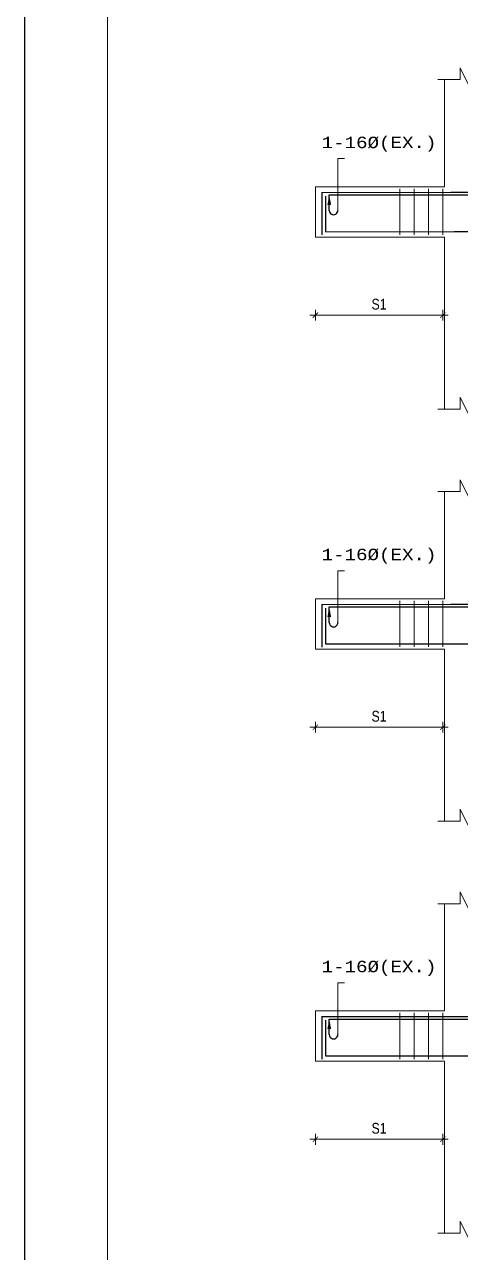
# Model space of a CAD drawing. Header units: inches. Extents: x -2812 to 9774, y -15726 to -746.
# Drawn here: x -2812 to -2568, y -14549 to -13864 of the extents above; entities that cross this region are included whole.
import ezdxf

# ---------------------------------------------------------------- set-up
doc = ezdxf.new("R2010")
doc.units = ezdxf.units.IN
doc.header["$LTSCALE"] = 17
doc.header["$MEASUREMENT"] = 0
doc.linetypes.add('ACAD_ISO02W100', pattern=[15, 12, -3])
doc.linetypes.add('ACAD_ISO03W100', pattern=[30, 12, -18])
for name, color, linetype, lineweight in [('09 CONTINUITY', 7, 'Continuous', 9), ('15 EXT BAR DIMENSION', 130, 'Continuous', 15), ('15 TEXT', 7, 'Continuous', 15), ('20 BEAM ELEVATION', 140, 'ACAD_ISO03W100', 20), ('20 BEAM SECTION ARROW', 7, 'ACAD_ISO02W100', 20), ('20 STIRRUPS', 137, 'Continuous', 20), ('25 BOT BAR', 12, 'Continuous', 25), ('30 EXTRABAR', 6, 'Continuous', 30), ('30 RENFORCEMENT', 12, 'Continuous', 30), ('ELE1', 3, 'Continuous', 9), ('MARK', 1, 'Continuous', 25)]:
    doc.layers.add(name, color=color, linetype=linetype, lineweight=lineweight)
doc.layers.add('Dim', color=1, linetype='Continuous')
doc.styles.add('CUNEW', font='cour.ttf')
doc.styles.add('ordinary', font='ARIALN.TTF')
doc.dimstyles.new('SUREN 4', dxfattribs={"dimtxt": 4, "dimasz": 3, "dimexe": 3, "dimexo": 0, "dimgap": 3, "dimtad": 1, "dimdec": 0, "dimzin": 3, "dimdsep": 46, "dimlunit": 4, "dimtxsty": 'ordinary', "dimblk": 'ARCHTICK', "dimcen": 8, "dimdle": 3, "dimclrd": 1, "dimclre": 5, "dimclrt": 256, "dimadec": 3, "dimazin": 0, "dimtfac": 1, "dimtdec": 0, "dimtmove": 1, "dimatfit": 3, "dimfxl": 3, "dimfxlon": 1, "dimfrac": 1, "dimtolj": 1, "dimtzin": 0, "dimlwd": 5, "dimlwe": 5, "dimarcsym": 0})

# ---------------------------------------------------------------- blocks, each defined once
blk = doc.blocks.new('_ArchTick')
at = {"color": 0, "linetype": 'ByBlock', "const_width": 0.15}
blk.add_lwpolyline([(-0.5, -0.5), (0.5, 0.5)], dxfattribs=at)
blk = doc.blocks.new('*D1288')
at = {"layer": 'Defpoints', "color": 0, "transparency": 16777216}
for p in [(17412.22, -9446.95), (17483.33, -9446.95), (17483.33, -9490.56)]:
    blk.add_point(p, dxfattribs=at)
at = {"layer": 'Dim', "color": 5, "lineweight": 5, "transparency": 16777216}
for p, q in [((17412.22, -9487.56), (17412.22, -9493.56)), ((17483.33, -9487.56), (17483.33, -9493.56))]:
    blk.add_line(p, q, dxfattribs=at)
at = {"layer": 'Dim', "color": 1, "lineweight": 5, "transparency": 16777216}
blk.add_line((17409.22, -9490.56), (17486.33, -9490.56), dxfattribs=at)
at = {"layer": 'Dim', "color": 1, "lineweight": 5, "transparency": 16777216, "xscale": 3, "yscale": 3, "zscale": 3, "rotation": 180}
blk.add_blockref('_ArchTick', (17412.22, -9490.56), dxfattribs=at)
at = {"layer": 'Dim', "color": 1, "lineweight": 5, "transparency": 16777216, "xscale": 3, "yscale": 3, "zscale": 3}
blk.add_blockref('_ArchTick', (17483.33, -9490.56), dxfattribs=at)
at = {"layer": 'Dim', "transparency": 16777216, "insert": (17447.78, -9484.45), "char_height": 6, "attachment_point": 5, "style": 'ordinary'}
blk.add_mtext('\\A1;S1', dxfattribs=at)
blk = doc.blocks.new('A$C760A2D39')
at = {"layer": 'MARK', "color": 2}
blk.add_line((0.65, 1.5), (0.65, 6.92), dxfattribs=at)
blk.add_ellipse((2.15, 1.5), major_axis=(-1.06, 1.06), ratio=1, start_param=0.785398, end_param=3.926991, dxfattribs=at)
blk.add_solid([(1.3, 3.47), (0.65, 6.93), (0, 3.47)], dxfattribs=at)
blk = doc.blocks.new('A$C685A745A')
at = {"layer": '20 BEAM ELEVATION', "linetype": 'Continuous', "lineweight": 20, "ltscale": 10}
blk.add_lwpolyline([(3.65, 1.47), (3.65, 19.57), (5.96, 19.57)], dxfattribs=at)
at = {"layer": '20 BEAM SECTION ARROW', "color": 6, "linetype": 'Continuous'}
blk.add_blockref('A$C760A2D39', (0, -0.01), dxfattribs=at)
blk = doc.blocks.new('*D987')
at = {"layer": 'Defpoints', "color": 0, "transparency": 16777216}
for p in [(17412.22, -9217.06), (17483.33, -9217.06), (17483.33, -9260.67)]:
    blk.add_point(p, dxfattribs=at)
at = {"layer": 'Dim', "color": 1, "lineweight": 5, "transparency": 16777216}
blk.add_line((17409.22, -9260.67), (17486.33, -9260.67), dxfattribs=at)
at = {"layer": 'Dim', "color": 5, "lineweight": 5, "transparency": 16777216}
for p, q in [((17412.22, -9257.67), (17412.22, -9263.67)), ((17483.33, -9257.67), (17483.33, -9263.67))]:
    blk.add_line(p, q, dxfattribs=at)
at = {"layer": 'Dim', "color": 1, "lineweight": 5, "transparency": 16777216, "xscale": 3, "yscale": 3, "zscale": 3, "rotation": 180}
blk.add_blockref('_ArchTick', (17412.22, -9260.67), dxfattribs=at)
at = {"layer": 'Dim', "color": 1, "lineweight": 5, "transparency": 16777216, "xscale": 3, "yscale": 3, "zscale": 3}
blk.add_blockref('_ArchTick', (17483.33, -9260.67), dxfattribs=at)
at = {"layer": 'Dim', "transparency": 16777216, "insert": (17447.78, -9254.56), "char_height": 6, "attachment_point": 5, "style": 'ordinary'}
blk.add_mtext('\\A1;S1', dxfattribs=at)
blk = doc.blocks.new('*D1048')
at = {"layer": 'Defpoints', "color": 0, "transparency": 16777216}
for p in [(17412.22, -8987.17), (17483.33, -8987.17), (17483.33, -9030.78)]:
    blk.add_point(p, dxfattribs=at)
at = {"layer": 'Dim', "color": 5, "lineweight": 5, "transparency": 16777216}
for p, q in [((17412.22, -9027.78), (17412.22, -9033.78)), ((17483.33, -9027.78), (17483.33, -9033.78))]:
    blk.add_line(p, q, dxfattribs=at)
at = {"layer": 'Dim', "color": 1, "lineweight": 5, "transparency": 16777216}
blk.add_line((17409.22, -9030.78), (17486.33, -9030.78), dxfattribs=at)
at = {"layer": 'Dim', "color": 1, "lineweight": 5, "transparency": 16777216, "xscale": 3, "yscale": 3, "zscale": 3, "rotation": 180}
blk.add_blockref('_ArchTick', (17412.22, -9030.78), dxfattribs=at)
at = {"layer": 'Dim', "color": 1, "lineweight": 5, "transparency": 16777216, "xscale": 3, "yscale": 3, "zscale": 3}
blk.add_blockref('_ArchTick', (17483.33, -9030.78), dxfattribs=at)
at = {"layer": 'Dim', "transparency": 16777216, "insert": (17447.78, -9024.67), "char_height": 6, "attachment_point": 5, "style": 'ordinary'}
blk.add_mtext('\\A1;S1', dxfattribs=at)
blk = doc.blocks.new('BS6')
at = {"layer": '09 CONTINUITY', "color": 2, "lineweight": 5, "ltscale": 25}
for points in [[(17480.5, -8899.34), (17493, -8899.34), (17493, -8892.71), (17499.54, -8905.89), (17499.54, -8899.34), (17512.12, -8899.34)], [(17480.55, -9083.17), (17493.05, -9083.17), (17493.05, -9076.54), (17499.59, -9089.72), (17499.59, -9083.17), (17512.17, -9083.17)], [(17480.5, -9129.23), (17493, -9129.23), (17493, -9122.6), (17499.54, -9135.78), (17499.54, -9129.23), (17512.12, -9129.23)], [(17480.55, -9313.06), (17493.05, -9313.06), (17493.05, -9306.43), (17499.59, -9319.61), (17499.59, -9313.06), (17512.17, -9313.06)], [(17480.5, -9359.12), (17493, -9359.12), (17493, -9352.49), (17499.54, -9365.66), (17499.54, -9359.12), (17512.12, -9359.12)], [(17480.55, -9542.95), (17493.05, -9542.95), (17493.05, -9536.32), (17499.59, -9549.49), (17499.59, -9542.95), (17512.17, -9542.95)]]:
    blk.add_lwpolyline(points, dxfattribs=at)
at = {"layer": '20 BEAM ELEVATION', "linetype": 'ByBlock', "ltscale": 20}
for p, q in [((17484.22, -8899.34), (17484.22, -8959.17)), ((17412.22, -8959.17), (17412.22, -8981.67)), ((17412.22, -8959.17), (17484.22, -8959.17)), ((17412.22, -8959.17), (17412.22, -8987.17)), ((17412.22, -8987.17), (17484.22, -8987.17)), ((17484.22, -8987.17), (17484.22, -9083.17)), ((17484.22, -9129.23), (17484.22, -9189.06)), ((17412.22, -9189.06), (17412.22, -9211.56)), ((17412.22, -9189.06), (17484.22, -9189.06)), ((17412.22, -9189.06), (17412.22, -9217.06)), ((17412.22, -9217.06), (17484.22, -9217.06)), ((17484.22, -9217.06), (17484.22, -9313.06)), ((17484.22, -9359.12), (17484.22, -9418.95)), ((17412.22, -9418.95), (17412.22, -9441.45)), ((17412.22, -9418.95), (17484.22, -9418.95)), ((17412.22, -9418.95), (17412.22, -9446.95)), ((17412.22, -9446.95), (17484.22, -9446.95)), ((17484.22, -9446.95), (17484.22, -9542.95))]:
    blk.add_line(p, q, dxfattribs=at)
at = {"layer": '20 STIRRUPS'}
for p, q in [((17459.33, -8960.23), (17459.33, -8986.01)), ((17467.33, -8960.23), (17467.33, -8986.01)), ((17475.33, -8960.23), (17475.33, -8986.01)), ((17483.33, -8960.23), (17483.33, -8986.01)), ((17459.33, -9190.12), (17459.33, -9215.89)), ((17467.33, -9190.12), (17467.33, -9215.89)), ((17475.33, -9190.12), (17475.33, -9215.89)), ((17483.33, -9190.12), (17483.33, -9215.89)), ((17459.33, -9420.01), (17459.33, -9445.78)), ((17467.33, -9420.01), (17467.33, -9445.78)), ((17475.33, -9420.01), (17475.33, -9445.78)), ((17483.33, -9420.01), (17483.33, -9445.78))]:
    blk.add_line(p, q, dxfattribs=at)
at = {"layer": '30 EXTRABAR', "lineweight": 30, "ltscale": 0.75, "elevation": 0, "flags": 128}
for points in [[(17419.99, -8963.68), (17572.89, -8963.68)], [(17419.99, -9193.57), (17572.89, -9193.57)], [(17419.99, -9423.45), (17572.89, -9423.45)]]:
    blk.add_lwpolyline(points, dxfattribs=at)
at = {"layer": '30 RENFORCEMENT', "lineweight": 30, "ltscale": 0.75}
for p, q in [((17415.91, -8962.17), (17415.91, -8986.01)), ((17415.91, -8962.25), (17487.91, -8962.2)), ((17415.91, -8962.25), (17415.91, -8980.51)), ((17417.91, -8964.3), (17417.91, -8984.17)), ((17487.91, -8962.2), (17903.69, -8962.22, 0)), ((17417.91, -8984.24), (17489.91, -8984.17)), ((17489.91, -8984.17), (17901.69, -8984.19, 0)), ((17415.91, -9192.06), (17415.91, -9215.9)), ((17415.91, -9192.14), (17487.91, -9192.09)), ((17415.91, -9192.14), (17415.91, -9210.4)), ((17487.91, -9192.09), (17903.69, -9192.11, 0)), ((17417.91, -9194.19), (17417.91, -9214.06)), ((17417.91, -9214.13), (17489.91, -9214.06)), ((17489.91, -9214.06), (17901.69, -9214.08, 0)), ((17415.91, -9421.95), (17415.91, -9445.79)), ((17415.91, -9422.03), (17487.91, -9421.98)), ((17415.91, -9422.03), (17415.91, -9440.29)), ((17417.91, -9424.08), (17417.91, -9443.95)), ((17487.91, -9421.98), (17903.69, -9422, 0)), ((17417.91, -9444.02), (17489.91, -9443.95)), ((17489.91, -9443.95), (17901.69, -9443.97, 0))]:
    blk.add_line(p, q, dxfattribs=at)
at = {"layer": '15 TEXT', "xscale": 1.600000000000364, "yscale": 1.600000000000364, "zscale": 1.600000000000364}
for p in [(17418.95, -8974.74, 0), (17418.95, -9204.63, 0), (17418.95, -9434.52, 0)]:
    blk.add_blockref('A$C685A745A', p, dxfattribs=at)
at = {"layer": '15 EXT BAR DIMENSION', "style": 'CUNEW'}
for p in [(17415.7, -8937.57, 0), (17415.7, -9167.46, 0), (17415.7, -9397.35, 0)]:
    blk.add_text('1-16%%C(EX.)', height=6.4, dxfattribs=at).set_placement(p)
at = {"layer": 'Dim'}
for base, p1, p2, picture, middle in [((17483.33, -9030.78), (17412.22, -8987.17), (17483.33, -8987.17), '*D1048', (17447.78, -9024.67)), ((17483.33, -9260.67), (17412.22, -9217.06), (17483.33, -9217.06), '*D987', (17447.78, -9254.56)), ((17483.33, -9490.56), (17412.22, -9446.95), (17483.33, -9446.95), '*D1288', (17447.78, -9484.45))]:
    dim = blk.add_linear_dim(base=base, p1=p1, p2=p2, text='S1', dimstyle='SUREN 4', override={"dimtxt": 6}, dxfattribs=at)
    dim.commit()
    dim.dimension.update_dxf_attribs({"geometry": picture, "text_midpoint": middle})

msp = doc.modelspace()

# ---------------------------------------------------------------- linework, layer by layer
at = {"layer": 'Defpoints'}
msp.add_lwpolyline([(366.02, -13478.28), (-2811.58, -13478.28), (-2811.58, -15726.25), (366.02, -15726.25)], close=True, dxfattribs=at)
at = {"layer": 'ELE1'}
msp.add_lwpolyline([(-2765.26, -13524.6), (319.71, -13524.6), (319.71, -15679.93), (-2765.26, -15679.93)], close=True, dxfattribs=at)

# ---------------------------------------------------------------- block references
at = {"layer": '25 BOT BAR'}
msp.add_blockref('BS6', (-20061.49, -4995.13), dxfattribs=at)

doc.saveas('drawing.dxf')
